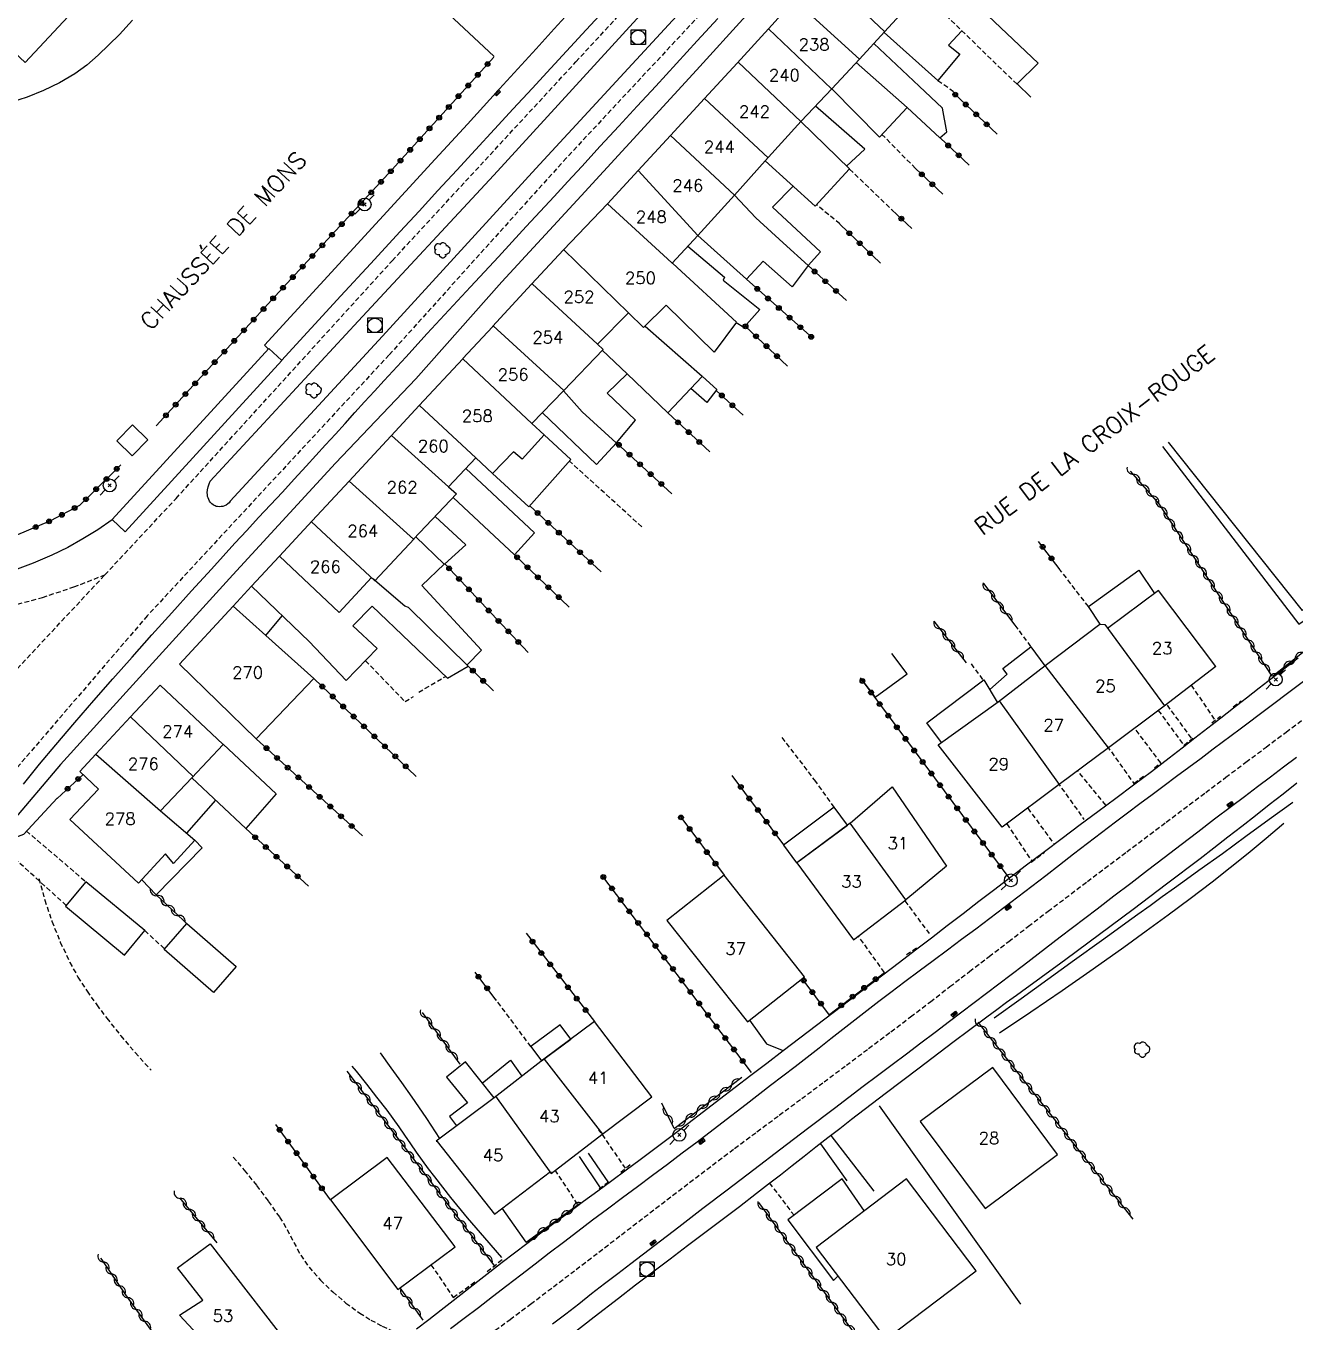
# Model space of a CAD drawing. Header units: millimetres. Extents: x 137000 to 138000, y 152000 to 153001.
# Drawn here: x 137801.5 to 137933.4, y 152726.4 to 152861.1 of the extents above; entities that cross this region are included whole.
import ezdxf
from ezdxf.enums import TextEntityAlignment as Align

# ---------------------------------------------------------------- set-up
doc = ezdxf.new("R2010")
doc.units = ezdxf.units.MM
doc.linetypes.add('DASHED', pattern=[0.75, 0.5, -0.25])
doc.layers.get('0').update_dxf_attribs({"linetype": 'CONTINUOUS'})
for name, color, linetype in [('W0001', 6, 'DASHED'), ('W0006', 2, 'CONTINUOUS'), ('W0008', 7, 'CONTINUOUS'), ('W0014', 7, 'CONTINUOUS'), ('W0015', 2, 'CONTINUOUS'), ('W0017', 7, 'CONTINUOUS'), ('W0021', 2, 'CONTINUOUS'), ('W0070', 7, 'DASHED'), ('W0101', 7, 'CONTINUOUS'), ('W0104', 1, 'CONTINUOUS'), ('W0112', 1, 'DASHED'), ('W0211', 2, 'CONTINUOUS'), ('W0214', 2, 'CONTINUOUS'), ('W0300', 7, 'CONTINUOUS'), ('W0310', 3, 'CONTINUOUS'), ('W0323', 7, 'CONTINUOUS'), ('W0333', 7, 'CONTINUOUS'), ('W0401', 7, 'CONTINUOUS'), ('W0420', 7, 'CONTINUOUS'), ('W0473', 7, 'CONTINUOUS'), ('W0989', 7, 'CONTINUOUS'), ('W0991', 7, 'CONTINUOUS'), ('W1102', 7, 'CONTINUOUS')]:
    doc.layers.add(name, color=color, linetype=linetype)
doc.styles.get("Standard").update_dxf_attribs({"font": 'romans.shx', "width": 0.85})

# ---------------------------------------------------------------- blocks, each defined once
blk = doc.blocks.new('T401')
for p, q in [((-0.3, 0.3), (0, 0.3)), ((-0.3, -0.25), (-0.3, 0.3)), ((-0.3, 0.15), (0, 0.15)), ((-0.3, 0), (0, 0)), ((0, 0.3), (0, -0.25)), ((-0.3, -0.15), (0, -0.15)), ((-0.3, -0.25), (-0.3, -0.3)), ((-0.3, -0.3), (0, -0.3)), ((0, -0.3), (0, -0.25))]:
    blk.add_line(p, q)
blk = doc.blocks.new('T473')
for p, q in [((-0.166667, 0.166667), (0.166667, -0.166667)), ((-0.166667, -0.166667), (0.166667, 0.166667)), ((0.500001, 0.500001), (1.000002, 1.000002)), ((-1.000002, -1.000002), (-0.500001, -0.500001))]:
    blk.add_line(p, q)
blk.add_ellipse((0, 0), major_axis=(0.471405, 0.471405), ratio=1, start_param=5.4977871438, end_param=11.780972451)
blk = doc.blocks.new('T300')
for p, q in [((-0.8, 0.51), (-0.86, 0.34)), ((-0.86, 0.34), (-0.86, 0.17)), ((-0.86, 0.17), (-0.74, 0.06)), ((-0.69, 0.63), (-0.8, 0.51)), ((-0.8, -0.06), (-0.74, 0.06)), ((-0.74, 0.06), (-0.69, 0.11)), ((-0.57, 0.69), (-0.69, 0.63)), ((-0.46, 0.69), (-0.57, 0.69)), ((-0.29, 0.63), (-0.46, 0.69)), ((-0.29, 0.63), (-0.17, 0.74)), ((-0.23, 0.57), (-0.29, 0.63)), ((-0.17, 0.74), (-0.06, 0.8)), ((-0.06, 0.8), (0.06, 0.8)), ((0.06, 0.8), (0.23, 0.74)), ((0.23, 0.74), (0.34, 0.63)), ((0.34, 0.63), (0.4, 0.51)), ((0.46, 0.46), (0.34, 0.46)), ((0.4, 0.51), (0.4, 0.46)), ((0.57, 0.4), (0.46, 0.46)), ((0.57, 0.4), (0.69, 0.29)), ((0.69, 0.29), (0.74, 0.17)), ((0.74, 0.06), (0.69, -0.17)), ((0.74, 0.17), (0.74, 0.06)), ((-0.8, -0.17), (-0.8, -0.06)), ((-0.8, -0.23), (-0.8, -0.17)), ((-0.74, -0.34), (-0.8, -0.23)), ((-0.69, -0.4), (-0.74, -0.34)), ((-0.51, -0.46), (-0.69, -0.4)), ((-0.4, -0.46), (-0.51, -0.46)), ((-0.4, -0.46), (-0.34, -0.46)), ((-0.34, -0.46), (-0.34, -0.4)), ((-0.34, -0.51), (-0.34, -0.46)), ((-0.29, -0.63), (-0.34, -0.51)), ((-0.17, -0.74), (-0.29, -0.63)), ((-0.06, -0.8), (-0.17, -0.74)), ((0.06, -0.8), (-0.06, -0.8)), ((0.17, -0.74), (0.06, -0.8)), ((0.23, -0.69), (0.17, -0.74)), ((0.29, -0.46), (0.23, -0.46)), ((0.29, -0.63), (0.23, -0.69)), ((0.46, -0.4), (0.29, -0.46)), ((0.34, -0.51), (0.29, -0.63)), ((0.34, -0.51), (0.34, -0.46)), ((0.57, -0.34), (0.46, -0.4)), ((0.63, -0.29), (0.57, -0.34)), ((0.69, -0.17), (0.63, -0.29))]:
    blk.add_line(p, q)
blk = doc.blocks.new('T420')
for p, q in [((0.75, 0.75), (-0.75, 0.75)), ((-0.75, 0.75), (-0.75, -0.75)), ((0.75, 0.75), (0.75, -0.75)), ((0.75, -0.75), (-0.75, -0.75))]:
    blk.add_line(p, q)
blk.add_ellipse((0, 0), major_axis=(-0.53, 0.53), ratio=1, start_param=3.926991, end_param=10.210176)
blk = doc.blocks.new('t323o')
at = {"color": 0, "linetype": 'Continuous'}
for radius in [0.25, 0.15]:
    blk.add_circle((0, 0), radius, dxfattribs=at)
blk = doc.blocks.new('t310o')
at = {"color": 0, "linetype": 'Continuous'}
for centre, start, end in [((-0.5, 0.38), 216.8699, 323.1304), ((0.5, -0.37), 36.8699, 143.1303)]:
    blk.add_arc(centre, 0.625, start, end, dxfattribs=at)

msp = doc.modelspace()

# ---------------------------------------------------------------- linework, layer by layer
at = {"layer": 'W0001'}
for points in [[(137998.08, 153000), (137983.89, 152984.49), (137960.51, 152959.18), (137935.83, 152934.53), (137913.92, 152908.35), (137898.47, 152891.83), (137877.68, 152868.81), (137857.67, 152847.35), (137839.24, 152826.88), (137814.12, 152799.77), (137790.76, 152772.54), (137772.7, 152748.44), (137770.47, 152745.61), (137765.89, 152739.03), (137761.4, 152732.39), (137757.01, 152725.68)], [(137809.71, 152804.03), (137817.11, 152811.97), (137839.58, 152836.68), (137858.67, 152857.35), (137877.78, 152878.08), (137897.21, 152899.23), (137914.77, 152918.31), (137930.38, 152935.31), (137950.45, 152957.12), (137967.02, 152975.13), (137983.45, 152992.93), (137989.94, 153000)], [(137711.7, 152852.87), (137713.52, 152850), (137715.4, 152847.17), (137717.35, 152844.39), (137719.38, 152841.67), (137723.95, 152836.05), (137728.81, 152830.69), (137733.88, 152825.54), (137739.11, 152820.55), (137743.08, 152816.84), (137747.13, 152813.18), (137751.43, 152809.76), (137756.09, 152806.85), (137762, 152804.02), (137768.13, 152801.75), (137774.45, 152800.05), (137780.9, 152798.95), (137796.54, 152800.07), (137799.91, 152800.79), (137803.23, 152801.69), (137806.5, 152802.77), (137809.71, 152804.03)], [(137760.09, 152744.85), (137762.49, 152748.28), (137764.94, 152751.68), (137767.44, 152755.03), (137769.99, 152758.36), (137772.71, 152761.76), (137775.49, 152765.11), (137778.31, 152768.44), (137781.12, 152771.76), (137785.33, 152776.73), (137789.55, 152781.68), (137793.8, 152786.62), (137798.06, 152791.54), (137809.71, 152804.03)], [(137849.68, 152725.07), (137851.83, 152726.65), (137853.97, 152728.24), (137856.34, 152730.04), (137858.7, 152731.84), (137861.06, 152733.64), (137863.41, 152735.45), (137865.77, 152737.26), (137868.13, 152739.07), (137870.49, 152740.87), (137872.86, 152742.67), (137875.17, 152744.41), (137877.49, 152746.14), (137879.81, 152747.87), (137882.14, 152749.6), (137884.46, 152751.33), (137886.78, 152753.06), (137889.1, 152754.8), (137891.42, 152756.54), (137893.46, 152758.1), (137895.51, 152759.66), (137897.54, 152761.23), (137899.58, 152762.8), (137901.62, 152764.37), (137903.66, 152765.93), (137905.7, 152767.5), (137907.74, 152769.06), (137911.83, 152772.16), (137915.93, 152775.25), (137920.03, 152778.33), (137924.13, 152781.42), (137926.22, 152782.99), (137928.31, 152784.56), (137930.4, 152786.12), (137932.49, 152787.69), (137934.58, 152789.26)]]:
    msp.add_lwpolyline(points, dxfattribs=at)
at = {"layer": 'W0006'}
for points in [[(137908.11, 152896.9), (137901.55, 152889.65), (137893.55, 152881.12), (137881.52, 152867.89), (137871.22, 152856.48), (137859.23, 152843.42), (137850.97, 152834.48), (137842.02, 152824.4), (137833.67, 152815.65), (137823.03, 152804.02), (137815.35, 152795.63), (137805.09, 152784.31), (137799.95, 152778.21)], [(137844.06, 152847.24), (137845.73, 152849.07), (137847.4, 152850.89), (137849.06, 152852.71), (137850.73, 152854.54), (137852.63, 152856.62), (137854.53, 152858.7), (137856.43, 152860.79), (137858.33, 152862.87)], [(137844.06, 152847.24), (137826.29, 152827.91), (137826.71, 152827.5)], [(137952.3, 152809.4), (137950.72, 152811.43), (137934.2, 152800.31), (137920.25, 152817.82)]]:
    msp.add_lwpolyline(points, dxfattribs=at)
at = {"layer": 'W0008'}
for points in [[(137863.4, 152864.65), (137859.74, 152860.68), (137856.08, 152856.71), (137854.12, 152854.58), (137852.16, 152852.46), (137850.21, 152850.34), (137848.25, 152848.21), (137846.29, 152846.09), (137844.33, 152843.97), (137842.38, 152841.84), (137840.42, 152839.72), (137837.34, 152836.37), (137834.25, 152833.02), (137831.17, 152829.67), (137828.09, 152826.32)], [(137801.25, 152782.29), (137802.92, 152784.34), (137804.62, 152786.37), (137806.58, 152788.67), (137808.56, 152790.96), (137810.55, 152793.23), (137812.56, 152795.49), (137814.6, 152797.79), (137816.66, 152800.08), (137818.72, 152802.36), (137820.79, 152804.63), (137822.02, 152805.97), (137823.24, 152807.31), (137824.47, 152808.64), (137825.7, 152809.98), (137826.93, 152811.31), (137828.16, 152812.64), (137829.39, 152813.98), (137830.62, 152815.32), (137831.64, 152816.43), (137832.65, 152817.54), (137833.67, 152818.66), (137834.68, 152819.78), (137835.7, 152820.89), (137836.71, 152822.01), (137837.73, 152823.12), (137838.75, 152824.23), (137840.99, 152826.67), (137843.23, 152829.1), (137845.47, 152831.53), (137847.72, 152833.96), (137849.16, 152835.52), (137850.61, 152837.09), (137852.06, 152838.66), (137853.5, 152840.23), (137854.95, 152841.79), (137856.4, 152843.36), (137857.84, 152844.93), (137859.29, 152846.49), (137861.21, 152848.58), (137863.13, 152850.67), (137865.05, 152852.75), (137866.97, 152854.84), (137869.13, 152857.18), (137871.28, 152859.52), (137873.44, 152861.86)]]:
    msp.add_lwpolyline(points, dxfattribs=at)
at = {"layer": 'W0014'}
for points in [[(137810.47, 152809.76), (137808.98, 152808.72), (137807.44, 152807.76), (137805.85, 152806.87), (137804.22, 152806.07), (137802.28, 152805.23), (137800.31, 152804.51), (137798.31, 152803.87), (137796.27, 152803.34), (137794.91, 152803.06), (137793.54, 152802.86), (137792.16, 152802.71), (137790.78, 152802.58), (137789.14, 152802.45), (137787.5, 152802.37), (137785.85, 152802.32), (137784.2, 152802.31), (137783.23, 152802.33), (137782.26, 152802.38), (137781.29, 152802.45), (137780.32, 152802.54)], [(137842.1, 152725.66), (137843.38, 152726.64), (137844.66, 152727.63), (137845.93, 152728.62), (137847.2, 152729.61), (137848.47, 152730.61), (137849.74, 152731.6), (137851.02, 152732.59), (137852.3, 152733.58), (137853.58, 152734.55), (137855.04, 152735.66), (137856.51, 152736.75), (137857.99, 152737.84), (137859.47, 152738.92), (137860.94, 152740), (137862.42, 152741.09), (137863.89, 152742.18), (137865.36, 152743.27), (137867.01, 152744.52), (137868.66, 152745.76), (137870.3, 152747.02), (137871.94, 152748.27), (137873.58, 152749.53), (137875.22, 152750.79), (137876.87, 152752.04), (137878.51, 152753.29), (137880.23, 152754.61), (137881.96, 152755.92), (137883.69, 152757.23), (137885.41, 152758.54), (137887.14, 152759.85), (137888.86, 152761.16), (137890.59, 152762.47), (137892.31, 152763.79), (137893.97, 152765.05), (137895.62, 152766.32), (137897.26, 152767.58), (137898.91, 152768.85), (137900.56, 152770.12), (137902.21, 152771.38), (137903.87, 152772.64), (137905.52, 152773.9), (137907.37, 152775.29), (137909.22, 152776.68), (137911.07, 152778.07), (137912.93, 152779.45), (137914.78, 152780.83), (137916.63, 152782.22), (137918.48, 152783.61), (137920.32, 152785.01), (137921.67, 152786.04), (137923.01, 152787.08), (137924.35, 152788.12), (137925.69, 152789.17), (137927.02, 152790.22), (137928.36, 152791.26), (137929.7, 152792.3), (137931.05, 152793.34), (137933.74, 152795.39)], [(137936.12, 152794.34), (137933.32, 152792.23), (137930.53, 152790.11), (137927.72, 152788), (137924.92, 152785.9), (137923.65, 152784.95), (137922.37, 152784), (137921.1, 152783.06), (137919.82, 152782.11), (137918.55, 152781.17), (137917.28, 152780.22), (137916.01, 152779.27), (137914.74, 152778.32), (137913.29, 152777.21), (137911.84, 152776.1), (137910.39, 152774.99), (137908.95, 152773.87), (137907.5, 152772.76), (137906.06, 152771.64), (137904.61, 152770.53), (137903.16, 152769.42), (137901.7, 152768.32), (137900.23, 152767.22), (137898.75, 152766.12), (137897.28, 152765.03), (137895.81, 152763.93), (137894.34, 152762.84), (137892.87, 152761.73), (137891.41, 152760.62), (137890.16, 152759.67), (137888.91, 152758.71), (137887.66, 152757.74), (137886.42, 152756.77), (137885.18, 152755.81), (137883.94, 152754.84), (137882.7, 152753.87), (137881.45, 152752.91), (137878.91, 152750.94), (137876.37, 152748.98), (137873.83, 152747.03), (137871.28, 152745.08), (137869.73, 152743.91), (137868.18, 152742.75), (137866.63, 152741.59), (137865.07, 152740.43), (137863.51, 152739.27), (137861.96, 152738.11), (137860.41, 152736.95), (137858.86, 152735.78), (137857.38, 152734.65), (137855.91, 152733.53), (137854.43, 152732.39), (137852.96, 152731.26), (137851.49, 152730.13), (137850.02, 152728.99), (137848.54, 152727.86), (137847.07, 152726.73), (137845.65, 152725.65)], [(137856.25, 152726.19), (137857.61, 152727.24), (137858.96, 152728.28), (137860.31, 152729.33), (137861.66, 152730.37), (137863.02, 152731.41), (137864.37, 152732.45), (137866.87, 152734.37), (137869.37, 152736.28), (137871.88, 152738.19), (137874.38, 152740.1), (137877.17, 152742.23), (137879.96, 152744.36), (137882.76, 152746.49), (137885.55, 152748.61), (137887.04, 152749.75), (137888.54, 152750.87), (137890.03, 152752), (137891.53, 152753.13), (137893.02, 152754.25), (137894.52, 152755.38), (137896.01, 152756.51), (137897.5, 152757.64), (137901.34, 152760.55), (137905.18, 152763.48), (137909.01, 152766.4), (137912.85, 152769.33), (137914.59, 152770.66), (137916.34, 152771.99), (137918.08, 152773.33), (137919.83, 152774.66), (137921.57, 152776), (137923.32, 152777.33), (137925.06, 152778.66), (137926.81, 152779.99), (137928.16, 152781.01), (137929.51, 152782.03), (137930.86, 152783.05), (137932.21, 152784.07), (137933.56, 152785.09)], [(137933.61, 152782.38), (137932.17, 152781.25), (137930.74, 152780.13), (137929.3, 152779), (137927.87, 152777.88), (137926.43, 152776.76), (137924.99, 152775.64), (137923.54, 152774.53), (137920.07, 152771.89), (137916.59, 152769.26), (137913.1, 152766.65), (137909.59, 152764.05), (137908.57, 152763.29), (137907.55, 152762.55), (137906.52, 152761.8), (137905.49, 152761.06), (137904.46, 152760.32), (137903.43, 152759.57), (137902.41, 152758.82), (137901.39, 152758.07), (137897.85, 152755.43), (137894.34, 152752.77), (137890.83, 152750.1), (137887.33, 152747.41), (137886.09, 152746.46), (137884.85, 152745.5), (137883.62, 152744.54), (137882.39, 152743.57), (137881.16, 152742.61), (137879.93, 152741.65), (137878.69, 152740.69), (137877.45, 152739.73), (137875.66, 152738.36), (137873.87, 152737), (137872.07, 152735.64), (137870.27, 152734.28), (137868.47, 152732.92), (137866.67, 152731.56), (137864.88, 152730.2), (137863.09, 152728.83), (137860.56, 152726.87), (137858.04, 152724.91)], [(137798.4, 152776.02), (137801.31, 152777.08), (137804.77, 152780.83)]]:
    msp.add_lwpolyline(points, dxfattribs=at)
at = {"layer": 'W0015'}
for points in [[(137820.67, 152813.78), (137836.05, 152830.39), (137850.13, 152845.59), (137865, 152861.83), (137882.62, 152880.77), (137898, 152897.59), (137911.98, 152912.66), (137918.92, 152920.35)], [(137920.96, 152918.37), (137909.51, 152905.96), (137897.62, 152893), (137882.42, 152876.49), (137868.29, 152861.21), (137854.5, 152846.27), (137838.56, 152828.83), (137822.75, 152811.68)], [(137822.75, 152811.68), (137822.63, 152811.53), (137822.49, 152811.4), (137822.33, 152811.29), (137822.16, 152811.21), (137821.98, 152811.15), (137821.8, 152811.12), (137821.61, 152811.11), (137821.42, 152811.13), (137821.3, 152811.15), (137821.19, 152811.19), (137821.08, 152811.25), (137820.97, 152811.32), (137820.83, 152811.43), (137820.71, 152811.55), (137820.6, 152811.7), (137820.51, 152811.85), (137820.44, 152812.02), (137820.39, 152812.19), (137820.37, 152812.37), (137820.36, 152812.55), (137820.39, 152812.87), (137820.45, 152813.19), (137820.54, 152813.49), (137820.67, 152813.78)]]:
    msp.add_lwpolyline(points, dxfattribs=at)
at = {"layer": 'W0017'}
for points in [[(137826.31, 152884.9), (137824.11, 152882.25), (137850.16, 152857.92)], [(137876.7, 152757.73), (137878.47, 152755.3), (137880.1, 152754.62)], [(137838.34, 152754.34), (137839.44, 152752.81), (137840.53, 152751.28), (137841.61, 152749.74), (137842.68, 152748.2), (137843.14, 152747.52), (137843.6, 152746.83), (137844.06, 152746.14), (137844.51, 152745.45)], [(137850.99, 152733.09), (137849.19, 152735.13), (137847.42, 152737.2), (137845.69, 152739.31), (137844, 152741.45), (137843.36, 152742.3), (137842.73, 152743.16), (137842.12, 152744.03), (137841.51, 152744.9), (137840.9, 152745.78), (137840.29, 152746.65), (137839.67, 152747.52), (137839.04, 152748.38), (137837.99, 152749.74), (137836.94, 152751.1), (137835.86, 152752.44), (137835.42, 152752.97)], [(137889.66, 152739.99), (137885.21, 152745.77)], [(137862.11, 152740.84), (137859.98, 152743.91)], [(137884.11, 152744.9), (137886.83, 152741.06)], [(137859.01, 152743.57), (137861.28, 152740.23)], [(137850.98, 152738.19), (137853.48, 152734.66)]]:
    msp.add_lwpolyline(points, dxfattribs=at)
at = {"layer": 'W0021'}
msp.add_lwpolyline([(137828.12, 152826.31), (137811.83, 152808.52), (137810.47, 152809.77), (137826.77, 152827.55)], close=True, dxfattribs=at)
at = {"layer": 'W0070'}
for points in [[(137802.86, 152772.48), (137803.47, 152770.23), (137804.22, 152768.02), (137805.08, 152765.86), (137806.07, 152763.75), (137806.92, 152762.23), (137807.86, 152760.76), (137808.87, 152759.34), (137809.91, 152757.95), (137811.36, 152756.13), (137812.87, 152754.37), (137814.42, 152752.64), (137814.51, 152752.54)], [(137823.06, 152743.52), (137824.21, 152742.14), (137825.48, 152740.56), (137826.7, 152738.93), (137827.87, 152737.27), (137828.28, 152736.64), (137828.65, 152735.98), (137829, 152735.32), (137829.35, 152734.65), (137829.7, 152733.98), (137830.08, 152733.32), (137830.49, 152732.69), (137830.94, 152732.08), (137832.13, 152730.74), (137833.41, 152729.5), (137834.77, 152728.35), (137836.21, 152727.3), (137837.36, 152726.58), (137838.55, 152725.94), (137839.79, 152725.39), (137841.06, 152724.92)]]:
    msp.add_lwpolyline(points, dxfattribs=at)
at = {"layer": 'W0101'}
for points in [[(137801.43, 152857.3), (137749.29, 152906), (137758.78, 152916.19), (137810.84, 152867.41)], [(137882.42, 152762.26), (137874.07, 152772.81), (137868.14, 152768.11), (137876.49, 152757.56)], [(137902, 152752.82), (137894.47, 152747.21), (137901.21, 152738.16), (137908.74, 152743.77)], [(137883.64, 152734.11), (137890.89, 152724.58), (137900.28, 152731.71), (137893.04, 152741.24)]]:
    msp.add_lwpolyline(points, close=True, dxfattribs=at)
for points in [[(137881.4, 152863.78), (137878.68, 152860.79)], [(137890.76, 152860.47), (137894.12, 152864.13)], [(137878.68, 152860.79), (137875.45, 152857.23)], [(137888.16, 152857.64), (137890.76, 152860.47)], [(137875.45, 152857.23), (137872.05, 152853.54)], [(137885.26, 152854.56), (137888.16, 152857.64)], [(137882.07, 152851.18), (137885.26, 152854.56)], [(137872.05, 152853.54), (137868.49, 152849.69)], [(137878.36, 152847.05), (137882.07, 152851.18)], [(137868.49, 152849.69), (137865.14, 152846.05)], [(137875.15, 152843.49), (137878.36, 152847.05)], [(137865.14, 152846.05), (137861.97, 152842.61)], [(137871.33, 152839.32), (137875.15, 152843.49)], [(137861.97, 152842.61), (137857.4, 152837.81)], [(137868.68, 152836.42), (137871.33, 152839.32)], [(137857.4, 152837.81), (137854.07, 152834.23)], [(137868.73, 152836.38), (137875.37, 152830.29), (137873.05, 152827.17), (137868.06, 152832.07), (137868.04, 152832.06), (137865.69, 152829.75), (137864.13, 152831.27)], [(137868.68, 152836.42), (137868.73, 152836.38)], [(137854.07, 152834.23), (137850, 152829.84), (137850, 152829.82)], [(137860.9, 152828.02), (137864.13, 152831.27)], [(137850, 152829.82), (137846.92, 152826.52)], [(137857.39, 152823.17), (137861.49, 152827.47), (137860.9, 152828.02)], [(137846.92, 152826.52), (137846.92, 152826.5), (137842.39, 152821.62), (137842.38, 152821.63)], [(137854.08, 152819.77), (137857.39, 152823.17)], [(137842.38, 152821.63), (137839.46, 152818.47)], [(137854.08, 152819.77), (137855.36, 152818.58), (137853.08, 152816.07), (137852.18, 152816.83), (137849.99, 152814.58), (137848.27, 152816.19)], [(137839.46, 152818.47), (137839.44, 152818.45), (137835.1, 152813.78)], [(137848.27, 152816.19), (137845.44, 152813.19)], [(137835.1, 152813.78), (137831.26, 152809.63), (137831.26, 152809.63)], [(137845.44, 152813.19), (137846.27, 152812.45), (137841.8, 152807.73)], [(137831.26, 152809.63), (137827.87, 152805.98)], [(137841.86, 152807.78), (137837.79, 152803.42)], [(137827.87, 152805.98), (137834.07, 152800.12), (137837.43, 152803.77)], [(137925.19, 152794.52), (137919.24, 152802.41), (137913.94, 152798.45)], [(137823.04, 152800.77), (137817.46, 152794.75)], [(137826.43, 152797.73), (137823.04, 152800.76)], [(137817.46, 152794.75), (137825.44, 152786.99), (137831.45, 152793.25), (137826.43, 152797.73)], [(137907.44, 152794.6), (137913.14, 152798.9), (137913.64, 152798.86)], [(137902.55, 152790.85), (137907.45, 152794.62), (137907.44, 152794.6)], [(137925.19, 152794.52), (137919.8, 152790.39)], [(137815.45, 152792.58), (137812.38, 152789.27)], [(137815.45, 152792.58), (137822.02, 152786.41), (137818.74, 152782.94)], [(137908.9, 152782.23), (137902.98, 152777.8), (137896.33, 152786.36), (137902.55, 152790.85)], [(137919.8, 152790.39), (137914.02, 152786.06)], [(137812.38, 152789.27), (137808.77, 152785.38)], [(137914.02, 152786.06), (137908.9, 152782.23)], [(137808.77, 152785.38), (137807.12, 152783.6)], [(137815.49, 152779.51), (137819.05, 152776.46), (137816.84, 152774.04), (137816.01, 152775.02), (137813.2, 152771.97), (137806.07, 152778.6), (137809.04, 152781.77), (137807.12, 152783.6)], [(137818.74, 152782.94), (137815.49, 152779.51)], [(137887.17, 152778.24), (137891.55, 152782.01), (137897.19, 152773.77), (137892.97, 152770.24)], [(137887.17, 152778.24), (137881.62, 152774.11), (137887.54, 152766.08)], [(137887.54, 152766.08), (137892.97, 152770.24)], [(137861.35, 152745.86), (137866.57, 152749.79), (137860.6, 152757.61), (137855.34, 152753.7)], [(137855.34, 152753.7), (137850.18, 152749.69)], [(137850.18, 152749.69), (137844.14, 152745.18), (137844.26, 152745.14)], [(137844.26, 152745.14), (137850.21, 152737.6), (137856.03, 152742.01)], [(137856.03, 152742.01), (137856.11, 152741.81), (137861.37, 152745.86), (137861.35, 152745.86)], [(137833.15, 152739.06), (137840.16, 152729.77), (137846.12, 152734.2), (137839.06, 152743.49)], [(137839.05, 152743.47), (137833.15, 152739.06)], [(137817.26, 152732.02), (137820.66, 152734.51)], [(137820.66, 152734.51), (137830.12, 152722.32), (137827.98, 152720.63), (137826.67, 152721.38), (137824.48, 152719.56), (137817.48, 152727.08), (137819.88, 152728.64), (137817.28, 152732.02)]]:
    msp.add_lwpolyline(points, dxfattribs=at)
at = {"layer": 'W0104'}
for points in [[(137897.61, 152865.88), (137906.7, 152857.23), (137904.54, 152855.05), (137905.95, 152853.69)], [(137898.78, 152860.59), (137897.41, 152859.1), (137898.58, 152858.14), (137896.3, 152855.43), (137890.7, 152860.4)], [(137893.1, 152852.62), (137896.49, 152849.46), (137897.21, 152850.07), (137896.76, 152852.55), (137894.34, 152854.83), (137889.64, 152859.25)], [(137885.26, 152854.56), (137890.22, 152849.53), (137893.1, 152852.62), (137887.81, 152857.27)], [(137886.81, 152846.5), (137888.69, 152848.28), (137883.56, 152852.76)], [(137882.05, 152851.16), (137887.11, 152846.22), (137883.54, 152842.36), (137878.36, 152847.05)], [(137875.14, 152843.48), (137877.36, 152841.15), (137880.23, 152838.53), (137882.82, 152836.19), (137881.16, 152833.98), (137878.13, 152836.62), (137876.41, 152834.76), (137871.33, 152839.32)], [(137882.82, 152836.19), (137884.08, 152837.6), (137879.12, 152842.24), (137881.25, 152844.43)], [(137870.32, 152838.21), (137874.13, 152834.96), (137873.98, 152834.65), (137877.8, 152831.61)], [(137877.8, 152831.61), (137876.14, 152829.74), (137875.32, 152830.23)], [(137864.01, 152824.94), (137868.22, 152820.87), (137871.8, 152824.65), (137865.88, 152829.83)], [(137855.17, 152820.89), (137860.8, 152815.5), (137862.9, 152817.77), (137864.86, 152820.1), (137861.92, 152822.91), (137864.01, 152824.94), (137861.41, 152827.38)], [(137871.84, 152824.64), (137873.32, 152823.3), (137872.28, 152821.93), (137870.63, 152823.41)], [(137862.87, 152817.74), (137859.31, 152820.96), (137857.37, 152823.15)], [(137849.99, 152814.58), (137853.79, 152811.1), (137858.15, 152816.03), (137855.36, 152818.58)], [(137845.92, 152812.07), (137849.66, 152808.58), (137849.64, 152808.58), (137852.28, 152806.12), (137854.38, 152808.39), (137847.23, 152815.09)], [(137845, 152805.14), (137847.23, 152807.14), (137844.03, 152810.08)], [(137842.04, 152807.97), (137844.99, 152805.14)], [(137827.87, 152805.98), (137827.84, 152805.94), (137824.97, 152802.85)], [(137847.35, 152794.66), (137848.86, 152796.19), (137842.67, 152802.94), (137844.99, 152805.14)], [(137913.15, 152798.9), (137911.94, 152800.74), (137917.18, 152804.52), (137918.8, 152802.08)], [(137824.97, 152802.85), (137830.94, 152797.12), (137834.8, 152793.05), (137838.02, 152796.38), (137835.48, 152798.73), (137837.51, 152800.78), (137845.34, 152793.29), (137847.46, 152794.55), (137841.26, 152800.64), (137840.9, 152800.76), (137837.53, 152803.67)], [(137824.97, 152802.85), (137823.04, 152800.76), (137823.04, 152800.77)], [(137826.43, 152797.73), (137827.46, 152798.95), (137828.16, 152799.79)], [(137901.68, 152792.1), (137903.48, 152793.7), (137903.03, 152794.29), (137905.95, 152796.56), (137907.4, 152794.58)], [(137893.11, 152793.75), (137891.52, 152795.86)], [(137888.23, 152793.34), (137889.76, 152791.31), (137893.11, 152793.75)], [(137896.67, 152786.61), (137895.15, 152788.65), (137901.07, 152793.13), (137902.47, 152790.79)], [(137822.02, 152786.42), (137827.53, 152781.26), (137824.35, 152777.67), (137818.74, 152782.94)], [(137821.2, 152780.63), (137818.19, 152777.19)], [(137819.05, 152776.46), (137819.84, 152775.65), (137815.04, 152770.77), (137813.54, 152772.34)], [(137850.16, 152749.68), (137847.18, 152753.41), (137845.22, 152751.84), (137847.4, 152749.15), (137845.53, 152747.75), (137846.26, 152746.76)], [(137848.94, 152751.21), (137851.87, 152753.6), (137853.04, 152751.92)], [(137888.65, 152737.91), (137886.33, 152741.27), (137880.71, 152736.99), (137885.43, 152730.69), (137885.9, 152731.13)]]:
    msp.add_lwpolyline(points, dxfattribs=at)
for points in [[(137812.56, 152816.41), (137814.17, 152818.06), (137812.59, 152819.61), (137810.97, 152817.97)], [(137881.61, 152774.11), (137886.9, 152778.03), (137885.53, 152779.88), (137880.25, 152775.95)], [(137805.62, 152769.59), (137811.74, 152764.5), (137813.86, 152767.05), (137807.74, 152772.14)], [(137818.22, 152767.78), (137823.36, 152763.31), (137821.01, 152760.61), (137815.87, 152765.08)], [(137855.11, 152753.52), (137858.13, 152755.78), (137857.02, 152757.27), (137854, 152755)]]:
    msp.add_lwpolyline(points, close=True, dxfattribs=at)
at = {"layer": 'W0112'}
for points in [[(137904.52, 152855.04), (137895.55, 152863.7)], [(137896.3, 152855.43), (137898.04, 152854.19)], [(137893.96, 152846.28), (137890.48, 152849.81)], [(137887.12, 152846.21), (137891.54, 152841.96)], [(137886.11, 152840.51), (137883.67, 152842.5)], [(137865.53, 152809.02), (137858, 152815.85)], [(137911.94, 152800.74), (137909.01, 152804.53)], [(137904.29, 152798.8), (137905.95, 152796.56)], [(137836.8, 152795.11), (137840.91, 152790.87), (137841.8, 152791.39)], [(137900.97, 152793.17), (137899.7, 152794.89)], [(137842.33, 152791.84), (137845.14, 152793.48)], [(137922.63, 152792.56), (137925.01, 152789.03)], [(137926.99, 152790.32), (137927.83, 152790.93)], [(137919.2, 152789.94), (137921.79, 152786.41)], [(137922.65, 152787.06), (137920.07, 152790.59)], [(137924.76, 152788.64), (137925.67, 152789.36)], [(137885.53, 152779.87), (137883.61, 152782.55), (137880.11, 152787.13)], [(137919.47, 152784.49), (137916.73, 152788.09)], [(137921.85, 152786.31), (137922.79, 152787.07)], [(137913.89, 152786.23), (137916.66, 152782.36)], [(137918.81, 152783.97), (137919.47, 152784.49)], [(137913.74, 152780.1), (137910.82, 152783.67)], [(137916.66, 152782.36), (137917.85, 152783.23)], [(137908.72, 152782.48), (137911.48, 152778.62)], [(137905.64, 152779.77), (137908.36, 152776.06)], [(137801.54, 152777.42), (137807.74, 152772.14)], [(137903.47, 152778.17), (137906.01, 152774.36)], [(137805.7, 152769.67), (137800.06, 152774.8)], [(137906, 152774.18), (137907.38, 152775.22)], [(137892.86, 152770.15), (137895.49, 152766.61)], [(137813.86, 152767.05), (137815.93, 152765.15)], [(137890.73, 152762.71), (137888.05, 152766.47)], [(137893.03, 152764.57), (137894.22, 152765.39)], [(137854, 152755), (137850.34, 152759.9)], [(137863.84, 152742.35), (137861.07, 152746.36)], [(137863.33, 152741.96), (137864.38, 152742.78)], [(137858.85, 152738.61), (137856.53, 152742.14)], [(137861.08, 152740.2), (137862.15, 152741.02)], [(137878.78, 152740.82), (137881.34, 152737.47)], [(137843.61, 152732.33), (137845.93, 152728.93)], [(137849.45, 152731.61), (137851.02, 152732.9)], [(137845.93, 152728.93), (137848.23, 152730.58)]]:
    msp.add_lwpolyline(points, dxfattribs=at)
at = {"layer": 'W0211'}
for points in [[(137919.64, 152817.36), (137933.8, 152798.89), (137940.92, 152803.72), (137946.65, 152808.36)], [(137933.18, 152780.36), (137930.74, 152778.59), (137928.3, 152776.82), (137925.86, 152775.05), (137923.42, 152773.29), (137922.15, 152772.37), (137920.89, 152771.46), (137919.62, 152770.55), (137918.35, 152769.64), (137917.09, 152768.73), (137915.82, 152767.82), (137914.55, 152766.91), (137913.29, 152766), (137910.51, 152764), (137907.72, 152761.99), (137904.94, 152759.98), (137902.16, 152757.97)]]:
    msp.add_lwpolyline(points, dxfattribs=at)
at = {"layer": 'W0214'}
msp.add_lwpolyline([(137902.7, 152756.43), (137905.96, 152758.62), (137909.2, 152760.84), (137912.42, 152763.08), (137915.63, 152765.35), (137917.94, 152767.02), (137920.24, 152768.69), (137922.53, 152770.39), (137924.79, 152772.12), (137926.68, 152773.61), (137928.56, 152775.12), (137930.41, 152776.65), (137932.25, 152778.21)], dxfattribs=at)
at = {"layer": 'W0300'}
msp.add_lwpolyline([(137890.2, 152748.83), (137904.88, 152728.22)], dxfattribs=at)
at = {"layer": 'W0310'}
for points in [[(137931.04, 152793.49), (137919.3, 152811.42), (137916.33, 152814.82)], [(137951.77, 152809.45), (137941.91, 152802.02), (137931.06, 152793.48)], [(137901.04, 152803.14), (137904.28, 152798.8)], [(137899.27, 152794.88), (137895.9, 152799.21)], [(137815.06, 152770.78), (137818.43, 152767.6)], [(137846.65, 152753.19), (137842.72, 152758.55)], [(137900.45, 152757.54), (137916.57, 152737.07)], [(137850.28, 152732.13), (137834.89, 152752.43)], [(137868.87, 152746.48), (137875.92, 152751.83)], [(137868.89, 152746.49), (137867.61, 152749.11)], [(137821.37, 152734.6), (137817.52, 152739.28)], [(137853.49, 152734.68), (137859.06, 152738.68)], [(137892.38, 152718.75), (137877.67, 152738.81)], [(137825.18, 152712.48), (137823.08, 152714.82), (137821.04, 152717.21), (137819.04, 152719.64), (137817.1, 152722.12), (137814.46, 152725.64), (137811.9, 152729.21), (137809.42, 152732.84), (137809.31, 152733.01)], [(137840.38, 152729.92), (137842.78, 152726.55)]]:
    msp.add_lwpolyline(points, dxfattribs=at)
at = {"layer": 'W0323'}
for points in [[(137815.05, 152819.51), (137827.83, 152833.44), (137839.59, 152846.15), (137850.14, 152857.84)], [(137897.95, 152854.09), (137902.46, 152849.82)], [(137896.52, 152849.45), (137899.56, 152846.62)], [(137896.81, 152843.59), (137893.96, 152846.28)], [(137891.52, 152841.97), (137893.59, 152840.03)], [(137890.33, 152836.42), (137886.1, 152840.49)], [(137882.81, 152836.17), (137886.81, 152832.54)], [(137876.4, 152834.76), (137883.28, 152828.63)], [(137876.28, 152829.89), (137880.65, 152825.73)], [(137873.25, 152823.2), (137876.04, 152820.63)], [(137868.22, 152820.87), (137872.59, 152816.82)], [(137862.9, 152817.77), (137868.65, 152812.47)], [(137786.56, 152805.12), (137791.62, 152805.95), (137796.23, 152806.92), (137799.28, 152807.62), (137804.11, 152809.67), (137807.13, 152811.27), (137808.01, 152812.15), (137811.38, 152815.48)], [(137853.89, 152811.21), (137861.3, 152804.34)], [(137909, 152804.55), (137906.75, 152807.5)], [(137852.28, 152806.12), (137857.98, 152800.67)], [(137845.05, 152805.18), (137853.71, 152795.96)], [(137847.46, 152794.55), (137850.1, 152791.97)], [(137831.45, 152793.25), (137842.07, 152783.09)], [(137888.21, 152793.33), (137903.68, 152772.55)], [(137825.44, 152786.99), (137836.48, 152776.91)], [(137804.74, 152780.79), (137807.45, 152783.28)], [(137880.27, 152775.96), (137874.93, 152783.18)], [(137869.46, 152779), (137874.07, 152772.81)], [(137830.87, 152771.69), (137824.35, 152777.67)], [(137876.92, 152752.31), (137861.38, 152772.82)], [(137853.49, 152766.78), (137860.6, 152757.61)], [(137850.35, 152759.86), (137848.2, 152762.74)], [(137885.05, 152758.38), (137890.75, 152762.71)], [(137885.04, 152758.25), (137882.2, 152762.08)], [(137833.15, 152739.06), (137827.48, 152746.9)]]:
    msp.add_lwpolyline(points, dxfattribs=at)
at = {"layer": 'W0333'}
msp.add_lwpolyline([(137812.6, 152861.69), (137811.22, 152860.21), (137810.14, 152859.12), (137809.03, 152858.04), (137807.85, 152857.02), (137806.59, 152856.11), (137805, 152855.17), (137803.35, 152854.36), (137801.64, 152853.68), (137799.89, 152853.13)], dxfattribs=at)
at = {"layer": 'W1102'}
for points in [[(137890.77, 152860.46), (137884.12, 152866.77)], [(137888.16, 152857.64), (137881.4, 152863.78)], [(137878.68, 152860.79), (137885.24, 152854.55)], [(137875.52, 152857.31), (137882.05, 152851.16), (137882.05, 152851.16)], [(137878.64, 152847.37), (137872.05, 152853.55)], [(137868.49, 152849.69), (137875.15, 152843.49)], [(137871.33, 152839.32), (137865.14, 152846.05)], [(137861.97, 152842.61), (137868.18, 152836.88)], [(137864.13, 152831.27), (137857.37, 152837.84)], [(137868.18, 152836.88), (137868.68, 152836.42)], [(137860.9, 152828.02), (137854.12, 152834.28)], [(137857.42, 152823.2), (137850.08, 152829.92)], [(137846.92, 152826.5), (137854.08, 152819.77)], [(137848.27, 152816.19), (137842.41, 152821.65)], [(137839.52, 152818.53), (137845.44, 152813.19)], [(137841.8, 152807.73), (137835.1, 152813.78)], [(137837.79, 152803.42), (137831.19, 152809.55)], [(137913.64, 152798.86), (137919.85, 152790.43)], [(137914.02, 152786.06), (137907.44, 152794.6)], [(137902.67, 152790.94), (137908.9, 152782.23)], [(137818.88, 152783.09), (137812.38, 152789.27)], [(137808.77, 152785.38), (137815.49, 152779.51)], [(137892.97, 152770.24), (137887.17, 152778.24)], [(137855.36, 152753.71), (137861.42, 152745.91)], [(137856.1, 152741.83), (137850.36, 152749.84)]]:
    msp.add_lwpolyline(points, dxfattribs=at)

# ---------------------------------------------------------------- block references
at = {"layer": 'W0300'}
for p in [(137844.83, 152837.76), (137831.45, 152823.19), (137917.56, 152754.68)]:
    msp.add_blockref('T300', p, dxfattribs=at)
at = {"layer": 'W0310'}
for p, rotation in [((137916.62, 152814.48), 131.1102855387058), ((137917.61, 152813.35), 131.1102855387058), ((137918.6, 152812.22), 131.1102855387058), ((137919.54, 152811.05), 123.2327132019626), ((137920.36, 152809.8), 123.2327132019626), ((137921.18, 152808.54), 123.2327132019626), ((137922, 152807.29), 123.2327132019626), ((137922.82, 152806.03), 123.2327132019626), ((137923.65, 152804.78), 123.2327132019626), ((137924.47, 152803.53), 123.2327132019626), ((137901.58, 152802.41), 306.7431873860626), ((137925.29, 152802.27), 123.2327132019626), ((137902.48, 152801.21), 306.7431873860626), ((137926.11, 152801.02), 123.2327132019626), ((137903.38, 152800.01), 306.7431873860626), ((137926.93, 152799.76), 123.2327132019626), ((137896.5, 152798.43), 127.8896448022394), ((137927.76, 152798.51), 123.2327132019626), ((137897.42, 152797.25), 127.8896448022394), ((137928.58, 152797.25), 123.2327132019626), ((137898.34, 152796.07), 127.8896448022394), ((137929.4, 152796), 123.2327132019626), ((137930.22, 152794.74), 123.2327132019626), ((137932.24, 152794.41), 218.2178239706014), ((137933.42, 152795.34), 218.2178239706014), ((137815.15, 152770.69), 316.7150349254762), ((137816.25, 152769.66), 316.7150349254762), ((137817.34, 152768.63), 316.7150349254762), ((137843.1, 152758.03), 126.298380087584), ((137843.99, 152756.82), 126.298380087584), ((137900.79, 152757.11), 308.2107249741373), ((137844.88, 152755.61), 126.298380087584), ((137901.72, 152755.93), 308.2107249741373), ((137845.77, 152754.4), 126.298380087584), ((137902.65, 152754.75), 308.2107249741373), ((137903.58, 152753.57), 308.2107249741373), ((137904.5, 152752.4), 308.2107249741373), ((137835.78, 152751.26), 127.1617868329731), ((137905.43, 152751.22), 308.2107249741373), ((137836.68, 152750.06), 127.1617868329731), ((137873.65, 152750.1), 37.19235540117991), ((137874.85, 152751.01), 37.19235540117991), ((137906.36, 152750.04), 308.2107249741373), ((137837.59, 152748.87), 127.1617868329731), ((137872.46, 152749.2), 37.19235540117991), ((137907.29, 152748.86), 308.2107249741373), ((137838.5, 152747.67), 127.1617868329731), ((137868.23, 152747.84), 115.9576048552981), ((137870.07, 152747.38), 37.19235540117991), ((137871.26, 152748.29), 37.19235540117991), ((137908.22, 152747.68), 308.2107249741373), ((137839.4, 152746.47), 127.1617868329731), ((137909.14, 152746.5), 308.2107249741373), ((137840.31, 152745.28), 127.1617868329731), ((137910.07, 152745.32), 308.2107249741373), ((137911, 152744.15), 308.2107249741373), ((137841.21, 152744.08), 127.1617868329731), ((137842.12, 152742.89), 127.1617868329731), ((137911.93, 152742.97), 308.2107249741373), ((137843.03, 152741.69), 127.1617868329731), ((137912.86, 152741.79), 308.2107249741373), ((137843.93, 152740.5), 127.1617868329731), ((137913.78, 152740.61), 308.2107249741373), ((137817.56, 152739.23), 129.4858412822626), ((137844.84, 152739.3), 127.1617868329731), ((137914.71, 152739.43), 308.2107249741373), ((137818.51, 152738.07), 129.4858412822626), ((137845.75, 152738.11), 127.1617868329731), ((137858.36, 152738.18), 35.73870115997297), ((137878.19, 152738.1), 126.2559961560968), ((137915.64, 152738.25), 308.2107249741373), ((137819.46, 152736.92), 129.4858412822626), ((137846.65, 152736.91), 127.1617868329731), ((137855.93, 152736.43), 35.73870115997297), ((137857.15, 152737.31), 35.73870115997297), ((137879.07, 152736.89), 126.2559961560968), ((137820.42, 152735.76), 129.4858412822626), ((137847.56, 152735.72), 127.1617868329731), ((137854.71, 152735.55), 35.73870115997297), ((137879.96, 152735.68), 126.2559961560968), ((137848.46, 152734.52), 127.1617868329731), ((137880.85, 152734.47), 126.2559961560968), ((137809.58, 152732.61), 124.3619218458152), ((137849.37, 152733.33), 127.1617868329731), ((137881.73, 152733.26), 126.2559961560968), ((137882.62, 152732.05), 126.2559961560968), ((137810.42, 152731.37), 124.3619218458152), ((137883.51, 152730.84), 126.2559961560968), ((137811.27, 152730.13), 124.3619218458152), ((137884.4, 152729.63), 126.2559961560968), ((137812.12, 152728.9), 125.6098383883877), ((137841.04, 152728.99), 305.4812985955507), ((137885.28, 152728.42), 126.2559961560968), ((137813, 152727.68), 125.6098383883877), ((137841.91, 152727.77), 305.4812985955507), ((137886.17, 152727.21), 126.2559961560968), ((137813.87, 152726.46), 125.6098383883877), ((137887.06, 152726), 126.2559961560968)]:
    msp.add_blockref('t310o', p, dxfattribs=dict(at, rotation=rotation))
at = {"layer": 'W0323'}
for p, rotation in [((137849.49, 152857.12), 47.95353506161611), ((137848.48, 152856), 47.95353506161611), ((137847.48, 152854.89), 47.95353506161611), ((137898.1, 152853.95), 316.55141196173), ((137845.47, 152852.66), 47.95353506161611), ((137846.47, 152853.78), 47.95353506161611), ((137899.19, 152852.92), 316.55141196173), ((137844.46, 152851.55), 47.95353506161611), ((137900.28, 152851.89), 316.55141196173), ((137843.46, 152850.44), 47.95353506161611), ((137901.37, 152850.85), 316.55141196173), ((137842.45, 152849.32), 47.95353506161611), ((137897.36, 152848.66), 317.0189760638119), ((137841.45, 152848.21), 47.95353506161611), ((137898.46, 152847.64), 317.0189760638119), ((137839.44, 152845.98), 47.2088917534366), ((137840.44, 152847.09), 47.95353506161611), ((137838.42, 152844.88), 47.2088917534366), ((137894.63, 152845.65), 136.5963131748897), ((137895.72, 152844.62), 136.5963131748897), ((137837.4, 152843.78), 47.2088917534366), ((137836.38, 152842.68), 47.2088917534366), ((137834.34, 152840.48), 47.2088917534366), ((137835.36, 152841.58), 47.2088917534366), ((137892.5, 152841.05), 316.8485654007529), ((137833.32, 152839.38), 47.2088917534366), ((137887.09, 152839.54), 136.1566332021685), ((137832.31, 152838.28), 47.2088917534366), ((137888.17, 152838.5), 136.1566332021685), ((137831.29, 152837.18), 47.2088917534366), ((137889.25, 152837.46), 136.1566332021685), ((137830.27, 152836.07), 47.2088917534366), ((137883.48, 152835.56), 317.8152898746273), ((137828.23, 152833.87), 47.2088917534366), ((137829.25, 152834.97), 47.2088917534366), ((137877.52, 152833.76), 318.2464329897322), ((137884.59, 152834.55), 317.8152898746273), ((137827.21, 152832.77), 47.46684464437539), ((137878.64, 152832.76), 318.2464329897322), ((137885.7, 152833.54), 317.8152898746273), ((137826.2, 152831.66), 47.46684464437539), ((137879.76, 152831.77), 318.2464329897322), ((137825.19, 152830.56), 47.46684464437539), ((137876.3, 152829.86), 316.4378381770047), ((137880.88, 152830.77), 318.2464329897322), ((137882, 152829.77), 318.2464329897322), ((137823.16, 152828.35), 47.46684464437539), ((137824.17, 152829.45), 47.46684464437539), ((137877.39, 152828.83), 316.4378381770047), ((137883.12, 152828.77), 318.2464329897322), ((137822.14, 152827.24), 47.46684464437539), ((137878.48, 152827.8), 316.4378381770047), ((137821.13, 152826.14), 47.46684464437539), ((137879.57, 152826.76), 316.4378381770047), ((137820.12, 152825.03), 47.46684464437539), ((137819.1, 152823.93), 47.46684464437539), ((137817.07, 152821.72), 47.46684464437539), ((137818.09, 152822.82), 47.46684464437539), ((137873.84, 152822.67), 317.3313438481056), ((137874.94, 152821.65), 317.3313438481056), ((137816.06, 152820.61), 47.46684464437539), ((137869.29, 152819.88), 317.2113271104914), ((137870.39, 152818.86), 317.2113271104914), ((137863.14, 152817.55), 317.2928530048109), ((137871.49, 152817.84), 317.2113271104914), ((137864.24, 152816.53), 317.2928530048109), ((137810.95, 152815.05), 44.60627959774113), ((137865.34, 152815.52), 317.2928530048109), ((137809.88, 152813.99), 44.60627959774113), ((137866.44, 152814.5), 317.2928530048109), ((137867.55, 152813.48), 317.2928530048109), ((137808.81, 152812.94), 44.60627959774113), ((137806.57, 152810.98), 27.92166481703171), ((137807.75, 152811.89), 44.96742707633534), ((137803.92, 152809.59), 22.96070734729518), ((137805.25, 152810.27), 27.92166481703171), ((137854.69, 152810.46), 317.1857137642091), ((137855.8, 152809.44), 317.1857137642091), ((137802.53, 152809), 22.96070734729518), ((137856.9, 152808.42), 317.1857137642091), ((137858, 152807.4), 317.1857137642091), ((137907.19, 152806.94), 127.2795255262377), ((137852.56, 152805.86), 316.2573489259222), ((137859.1, 152806.38), 317.1857137642091), ((137860.2, 152805.36), 317.1857137642091), ((137908.1, 152805.74), 127.2795255262377), ((137845.49, 152804.7), 313.2408783163384), ((137853.64, 152804.82), 316.2573489259222), ((137846.52, 152803.61), 313.2408783163384), ((137854.72, 152803.78), 316.2573489259222), ((137855.81, 152802.74), 316.2573489259222), ((137847.55, 152802.52), 313.2408783163384), ((137848.58, 152801.42), 313.2408783163384), ((137856.89, 152801.71), 316.2573489259222), ((137849.6, 152800.33), 313.2408783163384), ((137850.63, 152799.24), 313.2408783163384), ((137851.66, 152798.15), 313.2408783163384), ((137852.69, 152797.05), 313.2408783163384), ((137847.96, 152794.07), 315.6432268769606), ((137832.31, 152792.43), 316.278586356349), ((137849.03, 152793.02), 315.6432268769606), ((137888.45, 152793), 306.6583850091199), ((137833.4, 152791.39), 316.278586356349), ((137889.35, 152791.8), 306.6583850091199), ((137890.24, 152790.6), 306.6583850091199), ((137834.48, 152790.35), 316.278586356349), ((137835.57, 152789.31), 316.278586356349), ((137891.14, 152789.39), 306.6583850091199), ((137836.65, 152788.28), 316.278586356349), ((137892.03, 152788.19), 306.6583850091199), ((137837.73, 152787.24), 316.278586356349), ((137892.93, 152786.99), 306.6583850091199), ((137826.51, 152786.02), 317.597219606538), ((137838.82, 152786.2), 316.278586356349), ((137839.9, 152785.17), 316.278586356349), ((137893.83, 152785.78), 306.6583850091199), ((137827.61, 152785), 317.597219606538), ((137828.72, 152783.99), 317.597219606538), ((137840.99, 152784.13), 316.278586356349), ((137894.72, 152784.58), 306.6583850091199), ((137806.95, 152782.82), 42.6488078390074), ((137829.83, 152782.98), 317.597219606538), ((137895.62, 152783.38), 306.6583850091199), ((137805.84, 152781.8), 42.6488078390074), ((137830.94, 152781.97), 317.597219606538), ((137875.81, 152781.99), 126.4462272499083), ((137896.51, 152782.17), 306.6583850091199), ((137832.04, 152780.96), 317.597219606538), ((137833.15, 152779.95), 317.597219606538), ((137876.7, 152780.79), 126.4462272499083), ((137897.41, 152780.97), 306.6583850091199), ((137898.3, 152779.77), 306.6583850091199), ((137834.26, 152778.94), 317.597219606538), ((137869.59, 152778.82), 306.6713575234901), ((137877.59, 152779.58), 126.4462272499083), ((137899.2, 152778.56), 306.6583850091199), ((137835.37, 152777.92), 317.597219606538), ((137870.49, 152777.62), 306.6713575234901), ((137878.48, 152778.37), 126.4462272499083), ((137879.37, 152777.17), 126.4462272499083), ((137900.09, 152777.36), 306.6583850091199), ((137825.34, 152776.76), 137.5058649439817), ((137826.44, 152775.74), 137.5058649439817), ((137871.39, 152776.42), 306.6713575234901), ((137900.99, 152776.16), 306.6583850091199), ((137827.55, 152774.73), 137.5058649439817), ((137872.28, 152775.21), 306.6713575234901), ((137901.89, 152774.95), 306.6583850091199), ((137828.66, 152773.72), 137.5058649439817), ((137873.18, 152774.01), 306.6713575234901), ((137902.78, 152773.75), 306.6583850091199), ((137829.76, 152772.7), 137.5058649439817), ((137861.52, 152772.63), 127.1466514035713), ((137862.42, 152771.44), 127.1466514035713), ((137863.33, 152770.24), 127.1466514035713), ((137864.23, 152769.05), 127.1466514035713), ((137865.14, 152767.85), 127.1466514035713), ((137866.05, 152766.66), 127.1466514035713), ((137854.16, 152765.91), 307.7631827226381), ((137866.95, 152765.46), 127.1466514035713), ((137855.08, 152764.72), 307.7631827226381), ((137867.86, 152764.26), 127.1466514035713), ((137848.55, 152762.26), 126.8292444523229), ((137856, 152763.54), 307.7631827226381), ((137856.92, 152762.35), 307.7631827226381), ((137868.76, 152763.07), 127.1466514035713), ((137849.45, 152761.06), 126.8292444523229), ((137857.84, 152761.17), 307.7631827226381), ((137869.67, 152761.87), 127.1466514035713), ((137882.35, 152761.87), 126.5667991123287), ((137888.63, 152761.11), 37.23508902508912), ((137889.83, 152762.01), 37.23508902508912), ((137858.76, 152759.98), 307.7631827226381), ((137870.57, 152760.68), 127.1466514035713), ((137883.25, 152760.66), 126.5667991123287), ((137887.44, 152760.2), 37.23508902508912), ((137859.68, 152758.8), 307.7631827226381), ((137871.48, 152759.48), 127.1466514035713), ((137872.39, 152758.29), 127.1466514035713), ((137884.14, 152759.46), 126.5667991123287), ((137886.25, 152759.29), 37.23508902508912), ((137873.29, 152757.09), 127.1466514035713), ((137874.2, 152755.89), 127.1466514035713), ((137875.1, 152754.7), 127.1466514035713), ((137876.01, 152753.5), 127.1466514035713), ((137827.88, 152746.35), 125.8650141149994), ((137828.76, 152745.13), 125.8650141149994), ((137829.64, 152743.92), 125.8650141149994), ((137830.51, 152742.7), 125.8650141149994), ((137831.39, 152741.49), 125.8650141149994), ((137832.27, 152740.27), 125.8650141149994)]:
    msp.add_blockref('t323o', p, dxfattribs=dict(at, rotation=rotation))
at = {"layer": 'W0401'}
for p, rotation in [((137850.41, 152854.23), 137.3239621888068), ((137926.74, 152780.06), 307.2113940183174), ((137903.52, 152769.56), 127.2157330096732), ((137898.07, 152758.26), 307.1885333751654), ((137871.68, 152745.26), 127.2436821437569), ((137866.77, 152734.48), 307.4298610340148)]:
    msp.add_blockref('T401', p, dxfattribs=dict(at, rotation=rotation))
at = {"layer": 'W0420'}
for p in [(137865.14, 152859.89), (137837.77, 152829.96), (137866.05, 152731.85)]:
    msp.add_blockref('T420', p, dxfattribs=at)
at = {"layer": 'W0473'}
for p in [(137836.71, 152842.53), (137810.21, 152813.33), (137931.41, 152793.16), (137903.88, 152772.28), (137869.42, 152745.83)]:
    msp.add_blockref('T473', p, dxfattribs=at)

# ---------------------------------------------------------------- texts
at = {"layer": 'W0989'}
msp.add_text('CHAUSSÉE DE MONS   ', height=1.75, rotation=47.301, dxfattribs=at).set_placement((137823.24, 152840.1), align=Align.MIDDLE_CENTER)
msp.add_text('RUE DE LA CROIX-ROUGE   ', height=1.75, rotation=37.4337, dxfattribs=at).set_placement((137900.95, 152808.06))
at = {"layer": 'W0991'}
for s, p in [('238', (137883.43, 152859.16)), ('240', (137880.34, 152855.97)), ('242', (137877.23, 152852.18)), ('244', (137873.58, 152848.52)), ('246', (137870.31, 152844.5)), ('248', (137866.51, 152841.24)), ('250', (137865.38, 152834.89)), ('252', (137859, 152832.93)), ('254', (137855.76, 152828.72)), ('256', (137852.15, 152824.85)), ('258', (137848.43, 152820.55)), ('260', (137843.85, 152817.42)), ('262', (137840.61, 152813.13)), ('264', (137836.52, 152808.6)), ('266', (137832.63, 152804.88)), ('23', (137919.61, 152796.4)), ('270', (137824.55, 152793.88)), ('25', (137913.71, 152792.48)), ('274', (137817.28, 152787.76)), ('27', (137908.33, 152788.42)), ('276', (137813.71, 152784.39)), ('29', (137902.62, 152784.37)), ('278', (137811.3, 152778.68)), ('31', (137892.14, 152776.13)), ('33', (137887.32, 152772.16)), ('37', (137875.28, 152765.18)), ('41', (137860.99, 152751.74)), ('43', (137855.91, 152747.76)), ('28', (137901.61, 152745.49)), ('45', (137850.06, 152743.72)), ('47', (137839.63, 152736.63)), ('30', (137891.96, 152732.91)), ('53', (137821.99, 152727.03))]:
    msp.add_text(s, height=1.25, dxfattribs=at).set_placement(p, align=Align.MIDDLE_CENTER)

doc.saveas('drawing.dxf')
